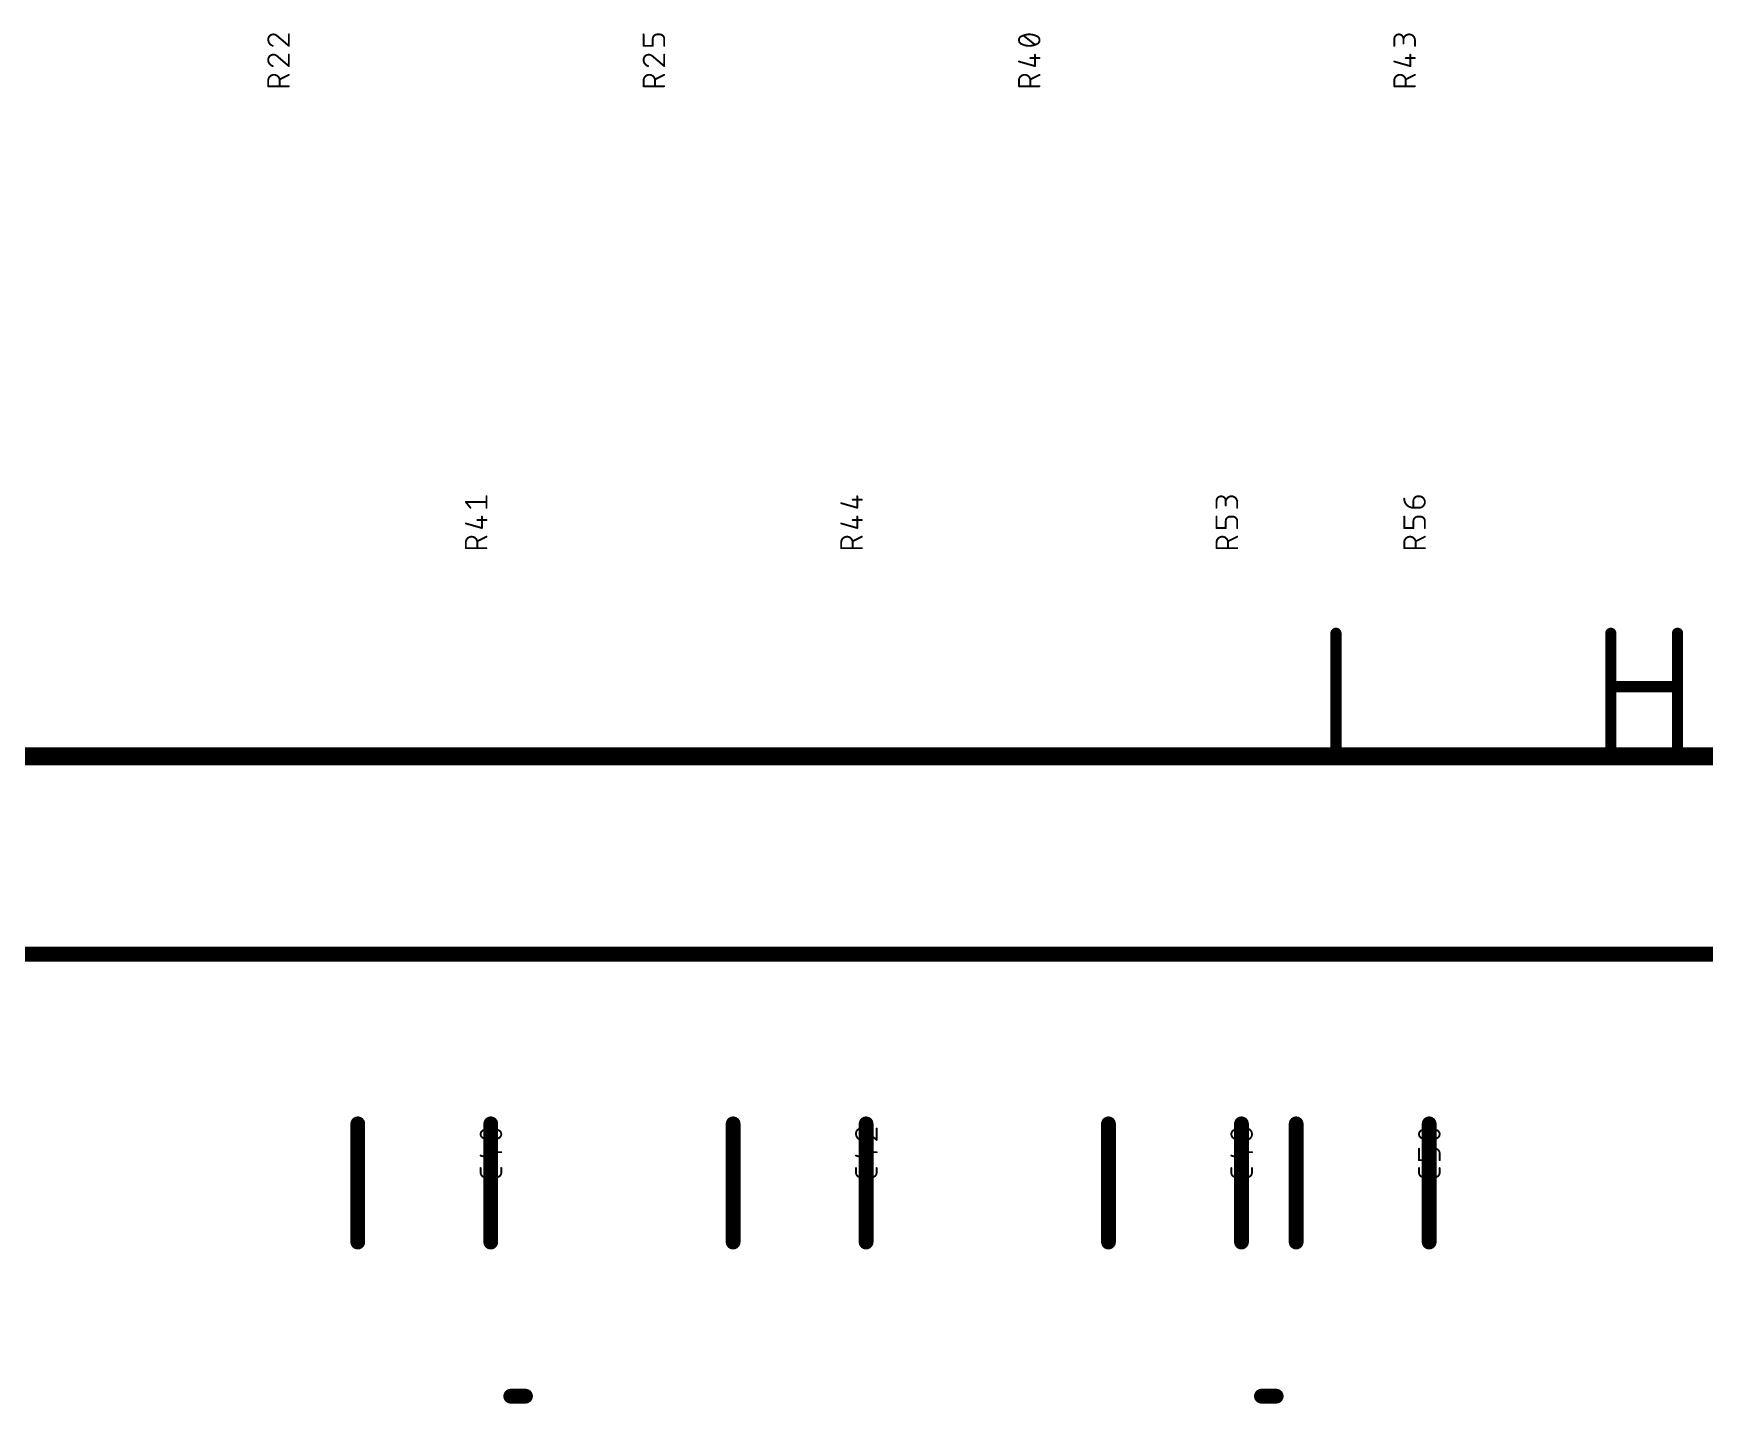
# Model space of a CAD drawing. Extents: x 0 to 95, y -1 to 127.
# Drawn here: x 21.38 to 44, y 62.42 to 80.96 of the extents above; entities that cross this region are included whole.
import ezdxf

# ---------------------------------------------------------------- set-up
doc = ezdxf.new("R2010")
doc.units = 0
doc.layers.add('21', color=253, linetype='CONTINUOUS')
doc.layers.add('25', color=253, linetype='CONTINUOUS')

msp = doc.modelspace()

# ---------------------------------------------------------------- linework, layer by layer
at = {"layer": '21'}
for points, const_width in [([(7.27, 71.2), (63.85, 71.2)], 0.2), ([(0.89, 71.12), (63.63, 71.12)], 0.127), ([(63.85, 68.5), (7.27, 68.5)], 0.2), ([(25.77, 64.605), (25.77, 66.205)], 0.2), ([(27.57, 66.205), (27.57, 64.605)], 0.2), ([(30.85, 64.605), (30.85, 66.205)], 0.2), ([(32.65, 66.205), (32.65, 64.605)], 0.2), ([(35.93, 64.605), (35.93, 66.205)], 0.2), ([(37.73, 66.205), (37.73, 64.605)], 0.2), ([(38.47, 64.605), (38.47, 66.205)], 0.2), ([(40.27, 66.205), (40.27, 64.605)], 0.2), ([(28.04, 62.52), (27.84, 62.52)], 0.2), ([(38.2, 62.52), (38, 62.52)], 0.2)]:
    msp.add_lwpolyline(points, dxfattribs=dict(at, const_width=const_width))
at = {"layer": '21', "const_width": 0.1}
for points in [[(25.82, 66.205, 1), (25.72, 66.205)], [(27.62, 66.205, 1), (27.52, 66.205)], [(30.9, 66.205, 1), (30.8, 66.205)], [(32.7, 66.205, 1), (32.6, 66.205)], [(35.98, 66.205, 1), (35.88, 66.205)], [(37.78, 66.205, 1), (37.68, 66.205)], [(38.52, 66.205, 1), (38.42, 66.205)], [(40.32, 66.205, 1), (40.22, 66.205)], [(25.72, 64.605, 1), (25.82, 64.605)], [(27.52, 64.605, 1), (27.62, 64.605)], [(30.8, 64.605, 1), (30.9, 64.605)], [(32.6, 64.605, 1), (32.7, 64.605)], [(35.88, 64.605, 1), (35.98, 64.605)], [(37.68, 64.605, 1), (37.78, 64.605)], [(38.42, 64.605, 1), (38.52, 64.605)], [(40.22, 64.605, 1), (40.32, 64.605)], [(27.84, 62.57, 1), (27.84, 62.47)], [(28.04, 62.47, 1), (28.04, 62.57)], [(38, 62.57, 1), (38, 62.47)], [(38.2, 62.47, 1), (38.2, 62.57)]]:
    msp.add_lwpolyline(points, format="xyb", dxfattribs=at)
at = {"layer": '25'}
for points, const_width in [([(24.5515, 80.8762, 1), (24.5643, 80.8762)], 0.0127), ([(24.6278, 80.946, 0.4142), (24.5579, 80.8762)], 0.0254), ([(24.5579, 80.8762, 0.3252), (24.62, 80.7908)], 0.0254), ([(24.5642, 80.8762, 1), (24.5516, 80.8762)], 0.0127), ([(24.618, 80.7848, 1), (24.6219, 80.7969)], 0.0127), ([(24.6277, 80.9524, 1), (24.6278, 80.9397)], 0.0127), ([(24.6821, 80.9227, 0.2053), (24.6278, 80.946)], 0.0254), ([(24.6278, 80.9397, 1), (24.6278, 80.9524)], 0.0127), ([(24.6862, 80.9276, 1), (24.678, 80.9179)], 0.0127), ([(24.6775, 80.9184, 1), (24.6867, 80.9271)], 0.0127), ([(24.8437, 80.946, 1), (24.831, 80.946)], 0.0127), ([(24.831, 80.7908, 1), (24.8437, 80.7908)], 0.0127), ([(24.8332, 80.786, 1), (24.8414, 80.7956)], 0.0127), ([(29.6443, 80.946, 1), (29.6316, 80.946)], 0.0127), ([(29.6379, 80.7972, 1), (29.6379, 80.7845)], 0.0127), ([(29.6316, 80.7908, 1), (29.6443, 80.7908)], 0.0127), ([(29.8242, 80.946, 0.4142), (29.7621, 80.8839)], 0.0254), ([(29.7684, 80.8839, 1), (29.7557, 80.8839)], 0.0127), ([(29.7557, 80.8839, 1), (29.7684, 80.8839)], 0.0127), ([(29.7557, 80.7908, 1), (29.7684, 80.7908)], 0.0127), ([(29.7621, 80.7845, 1), (29.7621, 80.7972)], 0.0127), ([(29.8242, 80.9524, 1), (29.8242, 80.9397)], 0.0127), ([(29.8242, 80.9397, 1), (29.8242, 80.9524)], 0.0127), ([(29.9173, 80.8839, 0.4142), (29.8552, 80.946)], 0.0254), ([(29.8552, 80.9524, 1), (29.8552, 80.9397)], 0.0127), ([(29.8552, 80.9397, 1), (29.8552, 80.9524)], 0.0127), ([(29.9237, 80.8839, 1), (29.9109, 80.8839)], 0.0127), ([(29.9109, 80.8839, 1), (29.9237, 80.8839)], 0.0127), ([(29.9109, 80.7908, 1), (29.9237, 80.7908)], 0.0127), ([(34.7567, 80.9227, 0.3205), (34.7179, 80.8684)], 0.0254), ([(34.7179, 80.8684, 0.3205), (34.7567, 80.8141)], 0.0254), ([(34.7242, 80.8684, 1), (34.7116, 80.8684)], 0.0127), ([(34.7116, 80.8684, 1), (34.7242, 80.8684)], 0.0127), ([(34.8576, 80.946, 0.1139), (34.7567, 80.9227)], 0.0254), ([(34.7539, 80.9285, 1), (34.7595, 80.917)], 0.0127), ([(34.7567, 80.8141, 0.1139), (34.8576, 80.7908)], 0.0254), ([(34.7595, 80.8198, 1), (34.7539, 80.8084)], 0.0127), ([(34.7588, 80.9167, 1), (34.7546, 80.9288)], 0.0127), ([(34.7546, 80.8081, 1), (34.7588, 80.8201)], 0.0127), ([(34.784, 80.9355, 1), (34.776, 80.9256)], 0.0127), ([(34.9585, 80.9227, 0.1139), (34.8576, 80.946)], 0.0254), ([(34.8576, 80.9524, 1), (34.8576, 80.9397)], 0.0127), ([(34.8576, 80.7908, 0.1139), (34.9585, 80.8141)], 0.0254), ([(34.8576, 80.7972, 1), (34.8576, 80.7845)], 0.0127), ([(34.8576, 80.9397, 1), (34.8576, 80.9524)], 0.0127), ([(34.8576, 80.7845, 1), (34.8576, 80.7972)], 0.0127), ([(34.9312, 80.8014, 1), (34.9392, 80.8113)], 0.0127), ([(34.9606, 80.9288, 1), (34.9564, 80.9167)], 0.0127), ([(34.9973, 80.8684, 0.3204), (34.9585, 80.9227)], 0.0254), ([(34.9585, 80.8141, 0.3204), (34.9973, 80.8684)], 0.0254), ([(34.9564, 80.8201, 1), (34.9606, 80.8081)], 0.0127), ([(34.9557, 80.917, 1), (34.9613, 80.9285)], 0.0127), ([(34.9613, 80.8084, 1), (34.9557, 80.8198)], 0.0127), ([(35.0036, 80.8684, 1), (34.991, 80.8684)], 0.0127), ([(34.991, 80.8684, 1), (35.0036, 80.8684)], 0.0127), ([(39.9221, 80.8839, 1), (39.7979, 80.8839)], 0.0254), ([(39.8042, 80.8839, 1), (39.7916, 80.8839)], 0.0127), ([(39.7916, 80.8839, 1), (39.8042, 80.8839)], 0.0127), ([(39.7916, 80.7908, 1), (39.8042, 80.7908)], 0.0127), ([(40.0773, 80.8684, 1), (39.9221, 80.8684)], 0.0254), ([(39.9284, 80.8839, 1), (39.9157, 80.8839)], 0.0127), ([(39.9157, 80.8839, 1), (39.9284, 80.8839)], 0.0127), ([(39.9157, 80.8684, 1), (39.9284, 80.8684)], 0.0127), ([(39.9157, 80.8219, 1), (39.9284, 80.8219)], 0.0127), ([(40.0836, 80.8684, 1), (40.071, 80.8684)], 0.0127), ([(40.071, 80.8684, 1), (40.0836, 80.8684)], 0.0127), ([(40.071, 80.7908, 1), (40.0836, 80.7908)], 0.0127), ([(24.5515, 80.6019, 1), (24.5643, 80.6019)], 0.0127), ([(24.6278, 80.6717, 0.4142), (24.5579, 80.6019)], 0.0254), ([(24.5579, 80.6019, 0.3252), (24.62, 80.5165)], 0.0254), ([(24.5642, 80.6019, 1), (24.5516, 80.6019)], 0.0127), ([(24.618, 80.5104, 1), (24.6219, 80.5225)], 0.0127), ([(24.6277, 80.6781, 1), (24.6278, 80.6654)], 0.0127), ([(24.6821, 80.6484, 0.2053), (24.6278, 80.6717)], 0.0254), ([(24.6278, 80.6654, 1), (24.6278, 80.6781)], 0.0127), ([(24.6862, 80.6533, 1), (24.678, 80.6436)], 0.0127), ([(24.6775, 80.644, 1), (24.6867, 80.6528)], 0.0127), ([(24.8437, 80.6717, 1), (24.831, 80.6717)], 0.0127), ([(24.831, 80.5165, 1), (24.8437, 80.5165)], 0.0127), ([(24.8332, 80.5116, 1), (24.8414, 80.5213)], 0.0127), ([(29.7078, 80.6717, 0.4142), (29.6379, 80.6019)], 0.0254), ([(29.6379, 80.6019, 0.3252), (29.7, 80.5165)], 0.0254), ([(29.6442, 80.6019, 1), (29.6316, 80.6019)], 0.0127), ([(29.6316, 80.6019, 1), (29.6443, 80.6019)], 0.0127), ([(29.698, 80.5104, 1), (29.7019, 80.5225)], 0.0127), ([(29.7077, 80.6781, 1), (29.7078, 80.6654)], 0.0127), ([(29.7621, 80.6484, 0.2053), (29.7078, 80.6717)], 0.0254), ([(29.7078, 80.6654, 1), (29.7078, 80.6781)], 0.0127), ([(29.7662, 80.6533, 1), (29.758, 80.6436)], 0.0127), ([(29.7575, 80.644, 1), (29.7667, 80.6528)], 0.0127), ([(29.9237, 80.6717, 1), (29.9109, 80.6717)], 0.0127), ([(29.9109, 80.5165, 1), (29.9237, 80.5165)], 0.0127), ([(29.9132, 80.5116, 1), (29.9214, 80.5213)], 0.0127), ([(34.7196, 80.5847, 1), (34.7162, 80.5725)], 0.0127), ([(34.8731, 80.6315, 1), (34.8731, 80.6188)], 0.0127), ([(34.9416, 80.6717, 1), (34.9289, 80.6717)], 0.0127), ([(34.9289, 80.5165, 1), (34.9416, 80.5165)], 0.0127), ([(34.9335, 80.5104, 1), (34.937, 80.5226)], 0.0127), ([(34.9973, 80.6188, 1), (34.9973, 80.6315)], 0.0127), ([(39.7996, 80.5847, 1), (39.7962, 80.5725)], 0.0127), ([(39.9531, 80.6315, 1), (39.9531, 80.6188)], 0.0127), ([(40.0216, 80.6717, 1), (40.0089, 80.6717)], 0.0127), ([(40.0089, 80.5165, 1), (40.0216, 80.5165)], 0.0127), ([(40.0135, 80.5104, 1), (40.017, 80.5226)], 0.0127), ([(40.0773, 80.6188, 1), (40.0773, 80.6315)], 0.0127), ([(24.5643, 80.3216, 1), (24.5515, 80.3216)], 0.0127), ([(24.5515, 80.3216, 1), (24.5643, 80.3216)], 0.0127), ([(24.7131, 80.3216, 1), (24.5579, 80.3216)], 0.0254), ([(24.7103, 80.3428, 1), (24.716, 80.3314)], 0.0127), ([(24.7195, 80.3216, 1), (24.7068, 80.3216)], 0.0127), ([(24.7068, 80.3216, 1), (24.7195, 80.3216)], 0.0127), ([(24.8401, 80.3935, 1), (24.8345, 80.4049)], 0.0127), ([(29.7931, 80.3216, 1), (29.6379, 80.3216)], 0.0254), ([(29.6443, 80.3216, 1), (29.6316, 80.3216)], 0.0127), ([(29.6316, 80.3216, 1), (29.6443, 80.3216)], 0.0127), ([(29.7903, 80.3428, 1), (29.796, 80.3314)], 0.0127), ([(29.7995, 80.3216, 1), (29.7868, 80.3216)], 0.0127), ([(29.7868, 80.3216, 1), (29.7995, 80.3216)], 0.0127), ([(29.9201, 80.3935, 1), (29.9145, 80.4049)], 0.0127), ([(34.8731, 80.3216, 1), (34.7179, 80.3216)], 0.0254), ([(34.7242, 80.3216, 1), (34.7116, 80.3216)], 0.0127), ([(34.7116, 80.3216, 1), (34.7242, 80.3216)], 0.0127), ([(34.8703, 80.3428, 1), (34.876, 80.3314)], 0.0127), ([(34.8795, 80.3216, 1), (34.8668, 80.3216)], 0.0127), ([(34.8668, 80.3216, 1), (34.8795, 80.3216)], 0.0127), ([(35.0001, 80.3935, 1), (34.9945, 80.4049)], 0.0127), ([(39.9531, 80.3216, 1), (39.7979, 80.3216)], 0.0254), ([(39.8042, 80.3216, 1), (39.7916, 80.3216)], 0.0127), ([(39.7916, 80.3216, 1), (39.8042, 80.3216)], 0.0127), ([(39.9503, 80.3428, 1), (39.956, 80.3314)], 0.0127), ([(39.9595, 80.3216, 1), (39.9468, 80.3216)], 0.0127), ([(39.9468, 80.3216, 1), (39.9595, 80.3216)], 0.0127), ([(40.0801, 80.3935, 1), (40.0745, 80.4049)], 0.0127), ([(24.5515, 80.244, 1), (24.5643, 80.244)], 0.0127), ([(24.5579, 80.2503, 1), (24.5579, 80.2376)], 0.0127), ([(24.7068, 80.244, 1), (24.7195, 80.244)], 0.0127), ([(24.8373, 80.2376, 1), (24.8373, 80.2503)], 0.0127), ([(29.6379, 80.2503, 1), (29.6379, 80.2376)], 0.0127), ([(29.6316, 80.244, 1), (29.6443, 80.244)], 0.0127), ([(29.7868, 80.244, 1), (29.7995, 80.244)], 0.0127), ([(29.9173, 80.2376, 1), (29.9173, 80.2503)], 0.0127), ([(34.7179, 80.2503, 1), (34.7179, 80.2376)], 0.0127), ([(34.7116, 80.244, 1), (34.7242, 80.244)], 0.0127), ([(34.8668, 80.244, 1), (34.8795, 80.244)], 0.0127), ([(34.9973, 80.2376, 1), (34.9973, 80.2503)], 0.0127), ([(39.7979, 80.2503, 1), (39.7979, 80.2376)], 0.0127), ([(39.7916, 80.244, 1), (39.8042, 80.244)], 0.0127), ([(39.9468, 80.244, 1), (39.9595, 80.244)], 0.0127), ([(40.0773, 80.2376, 1), (40.0773, 80.2503)], 0.0127), ([(27.5185, 74.696, 1), (27.5057, 74.696)], 0.0127), ([(32.4679, 74.6558, 1), (32.4679, 74.6431)], 0.0127), ([(32.5364, 74.696, 1), (32.5237, 74.696)], 0.0127), ([(32.5921, 74.6431, 1), (32.5921, 74.6558)], 0.0127), ([(37.5169, 74.6339, 1), (37.3927, 74.6339)], 0.0254), ([(37.3991, 74.6339, 1), (37.3864, 74.6339)], 0.0127), ([(37.3864, 74.6339, 1), (37.3991, 74.6339)], 0.0127), ([(37.6721, 74.6184, 1), (37.5169, 74.6184)], 0.0254), ([(37.5232, 74.6339, 1), (37.5105, 74.6339)], 0.0127), ([(37.5105, 74.6339, 1), (37.5232, 74.6339)], 0.0127), ([(39.9327, 74.665, 0.4142), (40.0569, 74.5408)], 0.0254), ([(39.939, 74.665, 1), (39.9263, 74.665)], 0.0127), ([(40.119, 74.696, 0.4142), (40.0569, 74.6339)], 0.0254), ([(40.0632, 74.6339, 1), (40.0505, 74.6339)], 0.0127), ([(40.0505, 74.6339, 1), (40.0632, 74.6339)], 0.0127), ([(40.119, 74.7024, 1), (40.119, 74.6897)], 0.0127), ([(40.119, 74.6897, 1), (40.119, 74.7024)], 0.0127), ([(40.1345, 74.5408, 1), (40.1345, 74.696)], 0.0254), ([(40.1345, 74.7024, 1), (40.1345, 74.6897)], 0.0127), ([(40.1345, 74.6897, 1), (40.1345, 74.7024)], 0.0127), ([(27.2377, 74.6224, 1), (27.2277, 74.6144)], 0.0127), ([(27.2327, 74.6248, 1), (27.2327, 74.6121)], 0.0127), ([(27.2898, 74.5368, 1), (27.2997, 74.5448)], 0.0127), ([(27.4564, 74.4217, 1), (27.4437, 74.4217)], 0.0127), ([(27.5057, 74.5408, 1), (27.5185, 74.5408)], 0.0127), ([(27.5121, 74.6121, 1), (27.5121, 74.6248)], 0.0127), ([(32.3144, 74.609, 1), (32.311, 74.5968)], 0.0127), ([(32.5237, 74.5408, 1), (32.5364, 74.5408)], 0.0127), ([(32.5364, 74.4217, 1), (32.5237, 74.4217)], 0.0127), ([(32.5283, 74.5347, 1), (32.5318, 74.5469)], 0.0127), ([(37.3864, 74.5408, 1), (37.3991, 74.5408)], 0.0127), ([(37.3991, 74.4217, 1), (37.3864, 74.4217)], 0.0127), ([(37.5105, 74.6184, 1), (37.5232, 74.6184)], 0.0127), ([(37.5105, 74.5718, 1), (37.5232, 74.5718)], 0.0127), ([(37.579, 74.4217, 0.4142), (37.5169, 74.3596)], 0.0254), ([(37.579, 74.4281, 1), (37.579, 74.4154)], 0.0127), ([(37.579, 74.4154, 1), (37.579, 74.4281)], 0.0127), ([(37.6721, 74.3596, 0.4142), (37.61, 74.4217)], 0.0254), ([(37.61, 74.4281, 1), (37.61, 74.4154)], 0.0127), ([(37.61, 74.4154, 1), (37.61, 74.4281)], 0.0127), ([(37.6784, 74.6184, 1), (37.6658, 74.6184)], 0.0127), ([(37.6658, 74.6184, 1), (37.6784, 74.6184)], 0.0127), ([(37.6658, 74.5408, 1), (37.6784, 74.5408)], 0.0127), ([(39.9391, 74.4217, 1), (39.9264, 74.4217)], 0.0127), ([(40.0569, 74.5472, 1), (40.0569, 74.5345)], 0.0127), ([(40.0505, 74.5408, 1), (40.0632, 74.5408)], 0.0127), ([(40.119, 74.4217, 0.4142), (40.0569, 74.3596)], 0.0254), ([(40.0569, 74.5345, 1), (40.0569, 74.5472)], 0.0127), ([(40.119, 74.4281, 1), (40.119, 74.4154)], 0.0127), ([(40.119, 74.4154, 1), (40.119, 74.4281)], 0.0127), ([(40.1345, 74.5472, 1), (40.1345, 74.5345)], 0.0127), ([(40.1345, 74.5345, 1), (40.1345, 74.5472)], 0.0127), ([(40.2121, 74.3596, 0.4142), (40.15, 74.4217)], 0.0254), ([(40.15, 74.4281, 1), (40.15, 74.4154)], 0.0127), ([(40.15, 74.4154, 1), (40.15, 74.4281)], 0.0127), ([(27.2344, 74.3347, 1), (27.231, 74.3225)], 0.0127), ([(27.3879, 74.3815, 1), (27.3879, 74.3688)], 0.0127), ([(27.4437, 74.2665, 1), (27.4564, 74.2665)], 0.0127), ([(27.4483, 74.2604, 1), (27.4518, 74.2726)], 0.0127), ([(27.5121, 74.3688, 1), (27.5121, 74.3815)], 0.0127), ([(32.3144, 74.3347, 1), (32.311, 74.3225)], 0.0127), ([(32.4679, 74.3815, 1), (32.4679, 74.3688)], 0.0127), ([(32.5237, 74.2665, 1), (32.5364, 74.2665)], 0.0127), ([(32.5283, 74.2604, 1), (32.5318, 74.2726)], 0.0127), ([(32.5921, 74.3688, 1), (32.5921, 74.3815)], 0.0127), ([(37.3927, 74.2728, 1), (37.3927, 74.2601)], 0.0127), ([(37.3864, 74.2665, 1), (37.3991, 74.2665)], 0.0127), ([(37.5232, 74.3596, 1), (37.5105, 74.3596)], 0.0127), ([(37.5105, 74.3596, 1), (37.5232, 74.3596)], 0.0127), ([(37.5105, 74.2665, 1), (37.5232, 74.2665)], 0.0127), ([(37.5169, 74.2601, 1), (37.5169, 74.2728)], 0.0127), ([(37.6784, 74.3596, 1), (37.6658, 74.3596)], 0.0127), ([(37.6658, 74.3596, 1), (37.6784, 74.3596)], 0.0127), ([(37.6658, 74.2665, 1), (37.6784, 74.2665)], 0.0127), ([(39.9327, 74.2728, 1), (39.9327, 74.2601)], 0.0127), ([(39.9264, 74.2665, 1), (39.9391, 74.2665)], 0.0127), ([(40.0632, 74.3596, 1), (40.0505, 74.3596)], 0.0127), ([(40.0505, 74.3596, 1), (40.0632, 74.3596)], 0.0127), ([(40.0505, 74.2665, 1), (40.0632, 74.2665)], 0.0127), ([(40.0569, 74.2601, 1), (40.0569, 74.2728)], 0.0127), ([(40.2184, 74.3596, 1), (40.2058, 74.3596)], 0.0127), ([(40.2058, 74.3596, 1), (40.2184, 74.3596)], 0.0127), ([(40.2058, 74.2665, 1), (40.2184, 74.2665)], 0.0127), ([(27.3879, 74.0716, 1), (27.2327, 74.0716)], 0.0254), ([(27.2327, 74.0003, 1), (27.2327, 73.9876)], 0.0127), ([(27.2391, 74.0716, 1), (27.2264, 74.0716)], 0.0127), ([(27.2264, 74.0716, 1), (27.2391, 74.0716)], 0.0127), ([(27.2264, 73.994, 1), (27.2391, 73.994)], 0.0127), ([(27.3851, 74.0928, 1), (27.3908, 74.0814)], 0.0127), ([(27.3943, 74.0716, 1), (27.3816, 74.0716)], 0.0127), ([(27.3816, 74.0716, 1), (27.3943, 74.0716)], 0.0127), ([(27.3816, 73.994, 1), (27.3943, 73.994)], 0.0127), ([(27.5149, 74.1435, 1), (27.5093, 74.1549)], 0.0127), ([(27.5121, 73.9876, 1), (27.5121, 74.0003)], 0.0127), ([(32.4679, 74.0716, 1), (32.3127, 74.0716)], 0.0254), ([(32.319, 74.0716, 1), (32.3064, 74.0716)], 0.0127), ([(32.3064, 74.0716, 1), (32.319, 74.0716)], 0.0127), ([(32.3127, 74.0003, 1), (32.3127, 73.9876)], 0.0127), ([(32.3064, 73.994, 1), (32.319, 73.994)], 0.0127), ([(32.4651, 74.0928, 1), (32.4708, 74.0814)], 0.0127), ([(32.4743, 74.0716, 1), (32.4616, 74.0716)], 0.0127), ([(32.4616, 74.0716, 1), (32.4743, 74.0716)], 0.0127), ([(32.4616, 73.994, 1), (32.4743, 73.994)], 0.0127), ([(32.5949, 74.1435, 1), (32.5893, 74.1549)], 0.0127), ([(32.5921, 73.9876, 1), (32.5921, 74.0003)], 0.0127), ([(37.5479, 74.0716, 1), (37.3927, 74.0716)], 0.0254), ([(37.3927, 74.0003, 1), (37.3927, 73.9876)], 0.0127), ([(37.3991, 74.0716, 1), (37.3864, 74.0716)], 0.0127), ([(37.3864, 74.0716, 1), (37.3991, 74.0716)], 0.0127), ([(37.3864, 73.994, 1), (37.3991, 73.994)], 0.0127), ([(37.5451, 74.0928, 1), (37.5508, 74.0814)], 0.0127), ([(37.5543, 74.0716, 1), (37.5416, 74.0716)], 0.0127), ([(37.5416, 74.0716, 1), (37.5543, 74.0716)], 0.0127), ([(37.5416, 73.994, 1), (37.5543, 73.994)], 0.0127), ([(37.6749, 74.1435, 1), (37.6693, 74.1549)], 0.0127), ([(37.6721, 73.9876, 1), (37.6721, 74.0003)], 0.0127), ([(40.0879, 74.0716, 1), (39.9327, 74.0716)], 0.0254), ([(39.9327, 74.0003, 1), (39.9327, 73.9876)], 0.0127), ([(39.9391, 74.0716, 1), (39.9264, 74.0716)], 0.0127), ([(39.9264, 74.0716, 1), (39.9391, 74.0716)], 0.0127), ([(39.9264, 73.994, 1), (39.9391, 73.994)], 0.0127), ([(40.0851, 74.0928, 1), (40.0908, 74.0814)], 0.0127), ([(40.0943, 74.0716, 1), (40.0816, 74.0716)], 0.0127), ([(40.0816, 74.0716, 1), (40.0943, 74.0716)], 0.0127), ([(40.0816, 73.994, 1), (40.0943, 73.994)], 0.0127), ([(40.2149, 74.1435, 1), (40.2093, 74.1549)], 0.0127), ([(40.2121, 73.9876, 1), (40.2121, 74.0003)], 0.0127), ([(39.0469, 72.8418, 1), (38.9707, 72.8418)], 0.0762), ([(42.7665, 72.8418, 1), (42.6903, 72.8418)], 0.0762), ([(43.6697, 72.8418, 1), (43.5935, 72.8418)], 0.0762), ([(42.7284, 72.1574, 1), (42.7284, 72.0812)], 0.0762), ([(43.6316, 72.0812, 1), (43.6316, 72.1574)], 0.0762), ([(39.0088, 71.2543, 1), (39.0088, 71.1781)], 0.0762), ([(38.9707, 71.2162, 1), (39.0469, 71.2162)], 0.0762), ([(39.7312, 71.1781, 1), (39.7312, 71.2543)], 0.0762), ([(42.6903, 71.2162, 1), (42.7665, 71.2162)], 0.0762), ([(43.5935, 71.2162, 1), (43.6697, 71.2162)], 0.0762), ([(27.4715, 66.119, 0.3205), (27.4327, 66.0647)], 0.0254), ([(27.4327, 66.0647, 0.3205), (27.4715, 66.0104)], 0.0254), ([(27.439, 66.0647, 1), (27.4264, 66.0647)], 0.0127), ([(27.4264, 66.0647, 1), (27.439, 66.0647)], 0.0127), ([(27.5724, 66.1423, 0.1139), (27.4715, 66.119)], 0.0254), ([(27.4687, 66.1247, 1), (27.4743, 66.1133)], 0.0127), ([(27.4736, 66.113, 1), (27.4694, 66.125)], 0.0127), ([(27.4988, 66.1317, 1), (27.4908, 66.1218)], 0.0127), ([(27.6733, 66.119, 0.1139), (27.5724, 66.1423)], 0.0254), ([(27.5724, 66.1486, 1), (27.5724, 66.136)], 0.0127), ([(27.5724, 66.136, 1), (27.5724, 66.1487)], 0.0127), ([(27.7121, 66.0647, 0.3204), (27.6733, 66.119)], 0.0254), ([(27.6754, 66.125, 1), (27.6712, 66.113)], 0.0127), ([(27.6733, 66.0104, 0.3204), (27.7121, 66.0647)], 0.0254), ([(27.6705, 66.1133, 1), (27.6761, 66.1247)], 0.0127), ([(27.7184, 66.0647, 1), (27.7058, 66.0647)], 0.0127), ([(27.7058, 66.0647, 1), (27.7184, 66.0647)], 0.0127), ([(32.5826, 66.1423, 0.4142), (32.5127, 66.0725)], 0.0254), ([(32.5127, 66.0725, 0.3252), (32.5748, 65.9871)], 0.0254), ([(32.519, 66.0725, 1), (32.5064, 66.0724)], 0.0127), ([(32.5064, 66.0725, 1), (32.5191, 66.0725)], 0.0127), ([(32.6369, 66.119, 0.2053), (32.5826, 66.1423)], 0.0254), ([(32.5825, 66.1486, 1), (32.5826, 66.136)], 0.0127), ([(32.5826, 66.136, 1), (32.5826, 66.1487)], 0.0127), ([(32.641, 66.1239, 1), (32.6328, 66.1142)], 0.0127), ([(32.6323, 66.1146, 1), (32.6415, 66.1234)], 0.0127), ([(32.7985, 66.1423, 1), (32.7858, 66.1423)], 0.0127), ([(37.6548, 66.1268, 1), (37.6548, 66.0026)], 0.0254), ([(37.6548, 66.0026, 1), (37.6548, 66.1268)], 0.0254), ([(37.6548, 66.1331, 1), (37.6548, 66.1204)], 0.0127), ([(37.6548, 66.1204, 1), (37.6548, 66.1331)], 0.0127), ([(37.7945, 66.1423, 1), (37.7945, 65.9871)], 0.0254), ([(37.7945, 65.9871, 1), (37.7945, 66.1423)], 0.0254), ([(37.7945, 66.1487, 1), (37.7945, 66.136)], 0.0127), ([(37.7945, 66.1359, 1), (37.7945, 66.1486)], 0.0127), ([(40.1715, 66.119, 0.3205), (40.1327, 66.0647)], 0.0254), ([(40.1327, 66.0647, 0.3205), (40.1715, 66.0104)], 0.0254), ([(40.139, 66.0647, 1), (40.1264, 66.0647)], 0.0127), ([(40.1264, 66.0647, 1), (40.139, 66.0647)], 0.0127), ([(40.2724, 66.1423, 0.1139), (40.1715, 66.119)], 0.0254), ([(40.1687, 66.1247, 1), (40.1743, 66.1133)], 0.0127), ([(40.1736, 66.113, 1), (40.1694, 66.125)], 0.0127), ([(40.1988, 66.1317, 1), (40.1908, 66.1218)], 0.0127), ([(40.3733, 66.119, 0.1139), (40.2724, 66.1423)], 0.0254), ([(40.2724, 66.1486, 1), (40.2724, 66.136)], 0.0127), ([(40.2724, 66.136, 1), (40.2724, 66.1487)], 0.0127), ([(40.4121, 66.0647, 0.3204), (40.3733, 66.119)], 0.0254), ([(40.3754, 66.125, 1), (40.3712, 66.113)], 0.0127), ([(40.3733, 66.0104, 0.3204), (40.4121, 66.0647)], 0.0254), ([(40.3705, 66.1133, 1), (40.3761, 66.1247)], 0.0127), ([(40.4184, 66.0647, 1), (40.4058, 66.0647)], 0.0127), ([(40.4058, 66.0647, 1), (40.4184, 66.0647)], 0.0127), ([(27.4715, 66.0104, 0.1139), (27.5724, 65.9871)], 0.0254), ([(27.4743, 66.0161, 1), (27.4687, 66.0047)], 0.0127), ([(27.4694, 66.0044, 1), (27.4736, 66.0164)], 0.0127), ([(27.5724, 65.9871, 0.1139), (27.6733, 66.0104)], 0.0254), ([(27.5724, 65.9934, 1), (27.5724, 65.9807)], 0.0127), ([(27.5724, 65.9807, 1), (27.5724, 65.9934)], 0.0127), ([(27.5879, 65.8278, 1), (27.5879, 65.8151)], 0.0127), ([(27.6564, 65.868, 1), (27.6437, 65.868)], 0.0127), ([(27.646, 65.9976, 1), (27.654, 66.0076)], 0.0127), ([(27.6712, 66.0164, 1), (27.6754, 66.0043)], 0.0127), ([(27.6761, 66.0047, 1), (27.6705, 66.0161)], 0.0127), ([(27.7121, 65.8151, 1), (27.7121, 65.8278)], 0.0127), ([(32.5728, 65.981, 1), (32.5767, 65.9931)], 0.0127), ([(32.6679, 65.8278, 1), (32.6679, 65.8151)], 0.0127), ([(32.7364, 65.868, 1), (32.7237, 65.868)], 0.0127), ([(32.7858, 65.9871, 1), (32.7985, 65.9871)], 0.0127), ([(32.788, 65.9822, 1), (32.7962, 65.9919)], 0.0127), ([(32.7921, 65.8151, 1), (32.7921, 65.8278)], 0.0127), ([(37.6548, 66.0089, 1), (37.6548, 65.9962)], 0.0127), ([(37.6548, 65.9963, 1), (37.6548, 66.0089)], 0.0127), ([(37.7479, 65.8278, 1), (37.7479, 65.8151)], 0.0127), ([(37.7945, 65.9934, 1), (37.7945, 65.9807)], 0.0127), ([(37.7945, 65.9807, 1), (37.7945, 65.9934)], 0.0127), ([(37.8164, 65.868, 1), (37.8037, 65.868)], 0.0127), ([(37.8721, 65.8151, 1), (37.8721, 65.8278)], 0.0127), ([(40.139, 65.868, 1), (40.1264, 65.868)], 0.0127), ([(40.1715, 66.0104, 0.1139), (40.2724, 65.9871)], 0.0254), ([(40.1743, 66.0161, 1), (40.1687, 66.0047)], 0.0127), ([(40.1694, 66.0044, 1), (40.1736, 66.0164)], 0.0127), ([(40.319, 65.868, 0.4142), (40.2569, 65.8059)], 0.0254), ([(40.2632, 65.8059, 1), (40.2505, 65.8059)], 0.0127), ([(40.2724, 65.9871, 0.1139), (40.3733, 66.0104)], 0.0254), ([(40.2724, 65.9934, 1), (40.2724, 65.9807)], 0.0127), ([(40.2724, 65.9807, 1), (40.2724, 65.9934)], 0.0127), ([(40.319, 65.8743, 1), (40.319, 65.8616)], 0.0127), ([(40.319, 65.8616, 1), (40.319, 65.8743)], 0.0127), ([(40.4121, 65.8059, 0.4142), (40.35, 65.868)], 0.0254), ([(40.35, 65.8743, 1), (40.35, 65.8616)], 0.0127), ([(40.346, 65.9976, 1), (40.354, 66.0076)], 0.0127), ([(40.35, 65.8616, 1), (40.35, 65.8743)], 0.0127), ([(40.3712, 66.0164, 1), (40.3754, 66.0043)], 0.0127), ([(40.3761, 66.0047, 1), (40.3705, 66.0161)], 0.0127), ([(40.4184, 65.8059, 1), (40.4058, 65.8059)], 0.0127), ([(27.4344, 65.7809, 1), (27.431, 65.7687)], 0.0127), ([(27.4391, 65.6075, 1), (27.4263, 65.6075)], 0.0127), ([(27.6437, 65.7128, 1), (27.6564, 65.7128)], 0.0127), ([(27.6483, 65.7067, 1), (27.6518, 65.7189)], 0.0127), ([(27.7185, 65.6075, 1), (27.7058, 65.6075)], 0.0127), ([(32.5144, 65.7809, 1), (32.511, 65.7687)], 0.0127), ([(32.5191, 65.6075, 1), (32.5064, 65.6075)], 0.0127), ([(32.7237, 65.7128, 1), (32.7364, 65.7128)], 0.0127), ([(32.7283, 65.7067, 1), (32.7318, 65.7189)], 0.0127), ([(32.7985, 65.6075, 1), (32.7858, 65.6075)], 0.0127), ([(37.5944, 65.7809, 1), (37.591, 65.7687)], 0.0127), ([(37.599, 65.6075, 1), (37.5864, 65.6075)], 0.0127), ([(37.8037, 65.7128, 1), (37.8164, 65.7128)], 0.0127), ([(37.8083, 65.7067, 1), (37.8118, 65.7189)], 0.0127), ([(37.8785, 65.6075, 1), (37.8658, 65.6075)], 0.0127), ([(40.1327, 65.7191, 1), (40.1327, 65.7064)], 0.0127), ([(40.1264, 65.7128, 1), (40.139, 65.7128)], 0.0127), ([(40.139, 65.6075, 1), (40.1264, 65.6075)], 0.0127), ([(40.2505, 65.8059, 1), (40.2632, 65.8059)], 0.0127), ([(40.2505, 65.7128, 1), (40.2632, 65.7128)], 0.0127), ([(40.2569, 65.7064, 1), (40.2569, 65.7191)], 0.0127), ([(40.4058, 65.8059, 1), (40.4184, 65.8059)], 0.0127), ([(40.4058, 65.7128, 1), (40.4184, 65.7128)], 0.0127), ([(40.4184, 65.6075, 1), (40.4058, 65.6075)], 0.0127), ([(27.4327, 65.5454, 0.4142), (27.4948, 65.4833)], 0.0254), ([(27.439, 65.5454, 1), (27.4263, 65.5454)], 0.0127), ([(27.4263, 65.5454, 1), (27.4391, 65.5454)], 0.0127), ([(27.4948, 65.4897, 1), (27.4948, 65.477)], 0.0127), ([(27.4948, 65.477, 1), (27.4948, 65.4897)], 0.0127), ([(27.65, 65.4833, 0.4142), (27.7121, 65.5454)], 0.0254), ([(27.65, 65.4897, 1), (27.65, 65.477)], 0.0127), ([(27.65, 65.477, 1), (27.65, 65.4897)], 0.0127), ([(27.7185, 65.5454, 1), (27.7058, 65.5454)], 0.0127), ([(27.7058, 65.5454, 1), (27.7185, 65.5454)], 0.0127), ([(32.5127, 65.5454, 0.4142), (32.5748, 65.4833)], 0.0254), ([(32.519, 65.5454, 1), (32.5063, 65.5454)], 0.0127), ([(32.5064, 65.5454, 1), (32.5191, 65.5454)], 0.0127), ([(32.5748, 65.4897, 1), (32.5748, 65.477)], 0.0127), ([(32.5748, 65.477, 1), (32.5748, 65.4897)], 0.0127), ([(32.73, 65.4833, 0.4142), (32.7921, 65.5454)], 0.0254), ([(32.73, 65.4897, 1), (32.73, 65.477)], 0.0127), ([(32.73, 65.477, 1), (32.73, 65.4897)], 0.0127), ([(32.7985, 65.5454, 1), (32.7858, 65.5454)], 0.0127), ([(32.7858, 65.5454, 1), (32.7985, 65.5454)], 0.0127), ([(37.5927, 65.5454, 0.4142), (37.6548, 65.4833)], 0.0254), ([(37.599, 65.5454, 1), (37.5863, 65.5454)], 0.0127), ([(37.5864, 65.5454, 1), (37.599, 65.5454)], 0.0127), ([(37.6548, 65.4897, 1), (37.6548, 65.477)], 0.0127), ([(37.6548, 65.477, 1), (37.6548, 65.4897)], 0.0127), ([(37.81, 65.4833, 0.4142), (37.8721, 65.5454)], 0.0254), ([(37.81, 65.4897, 1), (37.81, 65.477)], 0.0127), ([(37.81, 65.477, 1), (37.81, 65.4897)], 0.0127), ([(37.8785, 65.5454, 1), (37.8658, 65.5454)], 0.0127), ([(37.8658, 65.5454, 1), (37.8785, 65.5454)], 0.0127), ([(40.1327, 65.5454, 0.4142), (40.1948, 65.4833)], 0.0254), ([(40.139, 65.5454, 1), (40.1263, 65.5454)], 0.0127), ([(40.1264, 65.5454, 1), (40.139, 65.5454)], 0.0127), ([(40.1948, 65.4897, 1), (40.1948, 65.477)], 0.0127), ([(40.1948, 65.477, 1), (40.1948, 65.4897)], 0.0127), ([(40.35, 65.4833, 0.4142), (40.4121, 65.5454)], 0.0254), ([(40.35, 65.4897, 1), (40.35, 65.477)], 0.0127), ([(40.35, 65.477, 1), (40.35, 65.4897)], 0.0127), ([(40.4184, 65.5454, 1), (40.4058, 65.5454)], 0.0127), ([(40.4058, 65.5454, 1), (40.4184, 65.5454)], 0.0127)]:
    msp.add_lwpolyline(points, format="xyb", dxfattribs=dict(at, const_width=const_width))
for points, const_width in [([(24.6821, 80.9227), (24.8373, 80.7908)], 0.0254), ([(24.8373, 80.7908), (24.8373, 80.946)], 0.0254), ([(29.6379, 80.7908), (29.6379, 80.946)], 0.0254), ([(29.7621, 80.7908), (29.6379, 80.7908)], 0.0254), ([(29.7621, 80.8839), (29.7621, 80.7908)], 0.0254), ([(29.8552, 80.946), (29.8242, 80.946)], 0.0254), ([(29.9173, 80.7908), (29.9173, 80.8839)], 0.0254), ([(34.9352, 80.8063), (34.78, 80.9305)], 0.0254), ([(39.7979, 80.7908), (39.7979, 80.8839)], 0.0254), ([(39.9221, 80.8839), (39.9221, 80.8219)], 0.0254), ([(40.0773, 80.7908), (40.0773, 80.8684)], 0.0254), ([(24.6821, 80.6484), (24.8373, 80.5165)], 0.0254), ([(24.8373, 80.5165), (24.8373, 80.6717)], 0.0254), ([(29.7621, 80.6484), (29.9173, 80.5165)], 0.0254), ([(29.9173, 80.5165), (29.9173, 80.6717)], 0.0254), ([(34.7179, 80.5786), (34.9352, 80.5165)], 0.0254), ([(34.8731, 80.6251), (34.9973, 80.6251)], 0.0254), ([(34.9352, 80.5165), (34.9352, 80.6717)], 0.0254), ([(39.7979, 80.5786), (40.0152, 80.5165)], 0.0254), ([(39.9531, 80.6251), (40.0773, 80.6251)], 0.0254), ([(40.0152, 80.5165), (40.0152, 80.6717)], 0.0254), ([(24.5579, 80.244), (24.5579, 80.3216)], 0.0254), ([(24.8373, 80.3992), (24.7131, 80.3371)], 0.0254), ([(24.7131, 80.3216), (24.7131, 80.244)], 0.0254), ([(29.6379, 80.244), (29.6379, 80.3216)], 0.0254), ([(29.9173, 80.3992), (29.7931, 80.3371)], 0.0254), ([(29.7931, 80.3216), (29.7931, 80.244)], 0.0254), ([(34.7179, 80.244), (34.7179, 80.3216)], 0.0254), ([(34.9973, 80.3992), (34.8731, 80.3371)], 0.0254), ([(34.8731, 80.3216), (34.8731, 80.244)], 0.0254), ([(39.7979, 80.244), (39.7979, 80.3216)], 0.0254), ([(40.0773, 80.3992), (39.9531, 80.3371)], 0.0254), ([(39.9531, 80.3216), (39.9531, 80.244)], 0.0254), ([(24.8373, 80.244), (24.5579, 80.244)], 0.0254), ([(29.9173, 80.244), (29.6379, 80.244)], 0.0254), ([(34.9973, 80.244), (34.7179, 80.244)], 0.0254), ([(40.0773, 80.244), (39.7979, 80.244)], 0.0254), ([(27.5121, 74.5408), (27.5121, 74.696)], 0.0254), ([(32.4679, 74.6495), (32.5921, 74.6495)], 0.0254), ([(32.53, 74.5408), (32.53, 74.696)], 0.0254), ([(37.3927, 74.5408), (37.3927, 74.6339)], 0.0254), ([(37.5169, 74.6339), (37.5169, 74.5718)], 0.0254), ([(40.0569, 74.5408), (40.0569, 74.6339)], 0.0254), ([(40.119, 74.696), (40.1345, 74.696)], 0.0254), ([(27.2948, 74.5408), (27.2327, 74.6184)], 0.0254), ([(27.2327, 74.6184), (27.5121, 74.6184)], 0.0254), ([(27.45, 74.2665), (27.45, 74.4217)], 0.0254), ([(32.3127, 74.6029), (32.53, 74.5408)], 0.0254), ([(32.53, 74.2665), (32.53, 74.4217)], 0.0254), ([(37.3927, 74.2665), (37.3927, 74.4217)], 0.0254), ([(37.61, 74.4217), (37.579, 74.4217)], 0.0254), ([(37.6721, 74.5408), (37.6721, 74.6184)], 0.0254), ([(39.9327, 74.2665), (39.9327, 74.4217)], 0.0254), ([(40.1345, 74.5408), (40.0569, 74.5408)], 0.0254), ([(40.15, 74.4217), (40.119, 74.4217)], 0.0254), ([(27.2327, 74.3286), (27.45, 74.2665)], 0.0254), ([(27.3879, 74.3751), (27.5121, 74.3751)], 0.0254), ([(32.3127, 74.3286), (32.53, 74.2665)], 0.0254), ([(32.4679, 74.3751), (32.5921, 74.3751)], 0.0254), ([(37.5169, 74.2665), (37.3927, 74.2665)], 0.0254), ([(37.5169, 74.3596), (37.5169, 74.2665)], 0.0254), ([(37.6721, 74.2665), (37.6721, 74.3596)], 0.0254), ([(40.0569, 74.2665), (39.9327, 74.2665)], 0.0254), ([(40.0569, 74.3596), (40.0569, 74.2665)], 0.0254), ([(40.2121, 74.2665), (40.2121, 74.3596)], 0.0254), ([(27.2327, 73.994), (27.2327, 74.0716)], 0.0254), ([(27.5121, 73.994), (27.2327, 73.994)], 0.0254), ([(27.5121, 74.1492), (27.3879, 74.0871)], 0.0254), ([(27.3879, 74.0716), (27.3879, 73.994)], 0.0254), ([(32.3127, 73.994), (32.3127, 74.0716)], 0.0254), ([(32.5921, 73.994), (32.3127, 73.994)], 0.0254), ([(32.5921, 74.1492), (32.4679, 74.0871)], 0.0254), ([(32.4679, 74.0716), (32.4679, 73.994)], 0.0254), ([(37.3927, 73.994), (37.3927, 74.0716)], 0.0254), ([(37.6721, 73.994), (37.3927, 73.994)], 0.0254), ([(37.6721, 74.1492), (37.5479, 74.0871)], 0.0254), ([(37.5479, 74.0716), (37.5479, 73.994)], 0.0254), ([(39.9327, 73.994), (39.9327, 74.0716)], 0.0254), ([(40.2121, 73.994), (39.9327, 73.994)], 0.0254), ([(40.2121, 74.1492), (40.0879, 74.0871)], 0.0254), ([(40.0879, 74.0716), (40.0879, 73.994)], 0.0254), ([(39.0088, 72.8418), (39.0088, 71.2162)], 0.1524), ([(42.7284, 71.2162), (42.7284, 72.8418)], 0.1524), ([(43.6316, 72.8418), (43.6316, 71.2162)], 0.1524), ([(42.7284, 72.1193), (43.6316, 72.1193)], 0.1524), ([(39.0088, 71.2162), (39.7312, 71.2162)], 0.1524), ([(27.65, 66.0026), (27.4948, 66.1268)], 0.0254), ([(32.6369, 66.119), (32.7921, 65.9871)], 0.0254), ([(32.7921, 65.9871), (32.7921, 66.1423)], 0.0254), ([(40.35, 66.0026), (40.1948, 66.1268)], 0.0254), ([(27.5879, 65.8214), (27.7121, 65.8214)], 0.0254), ([(27.65, 65.7128), (27.65, 65.868)], 0.0254), ([(32.6679, 65.8214), (32.7921, 65.8214)], 0.0254), ([(32.73, 65.7128), (32.73, 65.868)], 0.0254), ([(37.7479, 65.8214), (37.8721, 65.8214)], 0.0254), ([(37.81, 65.7128), (37.81, 65.868)], 0.0254), ([(40.1327, 65.7128), (40.1327, 65.868)], 0.0254), ([(40.2569, 65.8059), (40.2569, 65.7128)], 0.0254), ([(40.35, 65.868), (40.319, 65.868)], 0.0254), ([(40.4121, 65.7128), (40.4121, 65.8059)], 0.0254), ([(27.4327, 65.7748), (27.65, 65.7128)], 0.0254), ([(27.4327, 65.5454), (27.4327, 65.6075)], 0.0254), ([(27.7121, 65.6075), (27.7121, 65.5454)], 0.0254), ([(32.5127, 65.7748), (32.73, 65.7128)], 0.0254), ([(32.5127, 65.5454), (32.5127, 65.6075)], 0.0254), ([(32.7921, 65.6075), (32.7921, 65.5454)], 0.0254), ([(37.5927, 65.7748), (37.81, 65.7128)], 0.0254), ([(37.5927, 65.5454), (37.5927, 65.6075)], 0.0254), ([(37.8721, 65.6075), (37.8721, 65.5454)], 0.0254), ([(40.2569, 65.7128), (40.1327, 65.7128)], 0.0254), ([(40.1327, 65.5454), (40.1327, 65.6075)], 0.0254), ([(40.4121, 65.6075), (40.4121, 65.5454)], 0.0254), ([(27.65, 65.4833), (27.4948, 65.4833)], 0.0254), ([(32.73, 65.4833), (32.5748, 65.4833)], 0.0254), ([(37.81, 65.4833), (37.6548, 65.4833)], 0.0254), ([(40.35, 65.4833), (40.1948, 65.4833)], 0.0254)]:
    msp.add_lwpolyline(points, dxfattribs=dict(at, const_width=const_width))

doc.saveas('drawing.dxf')
